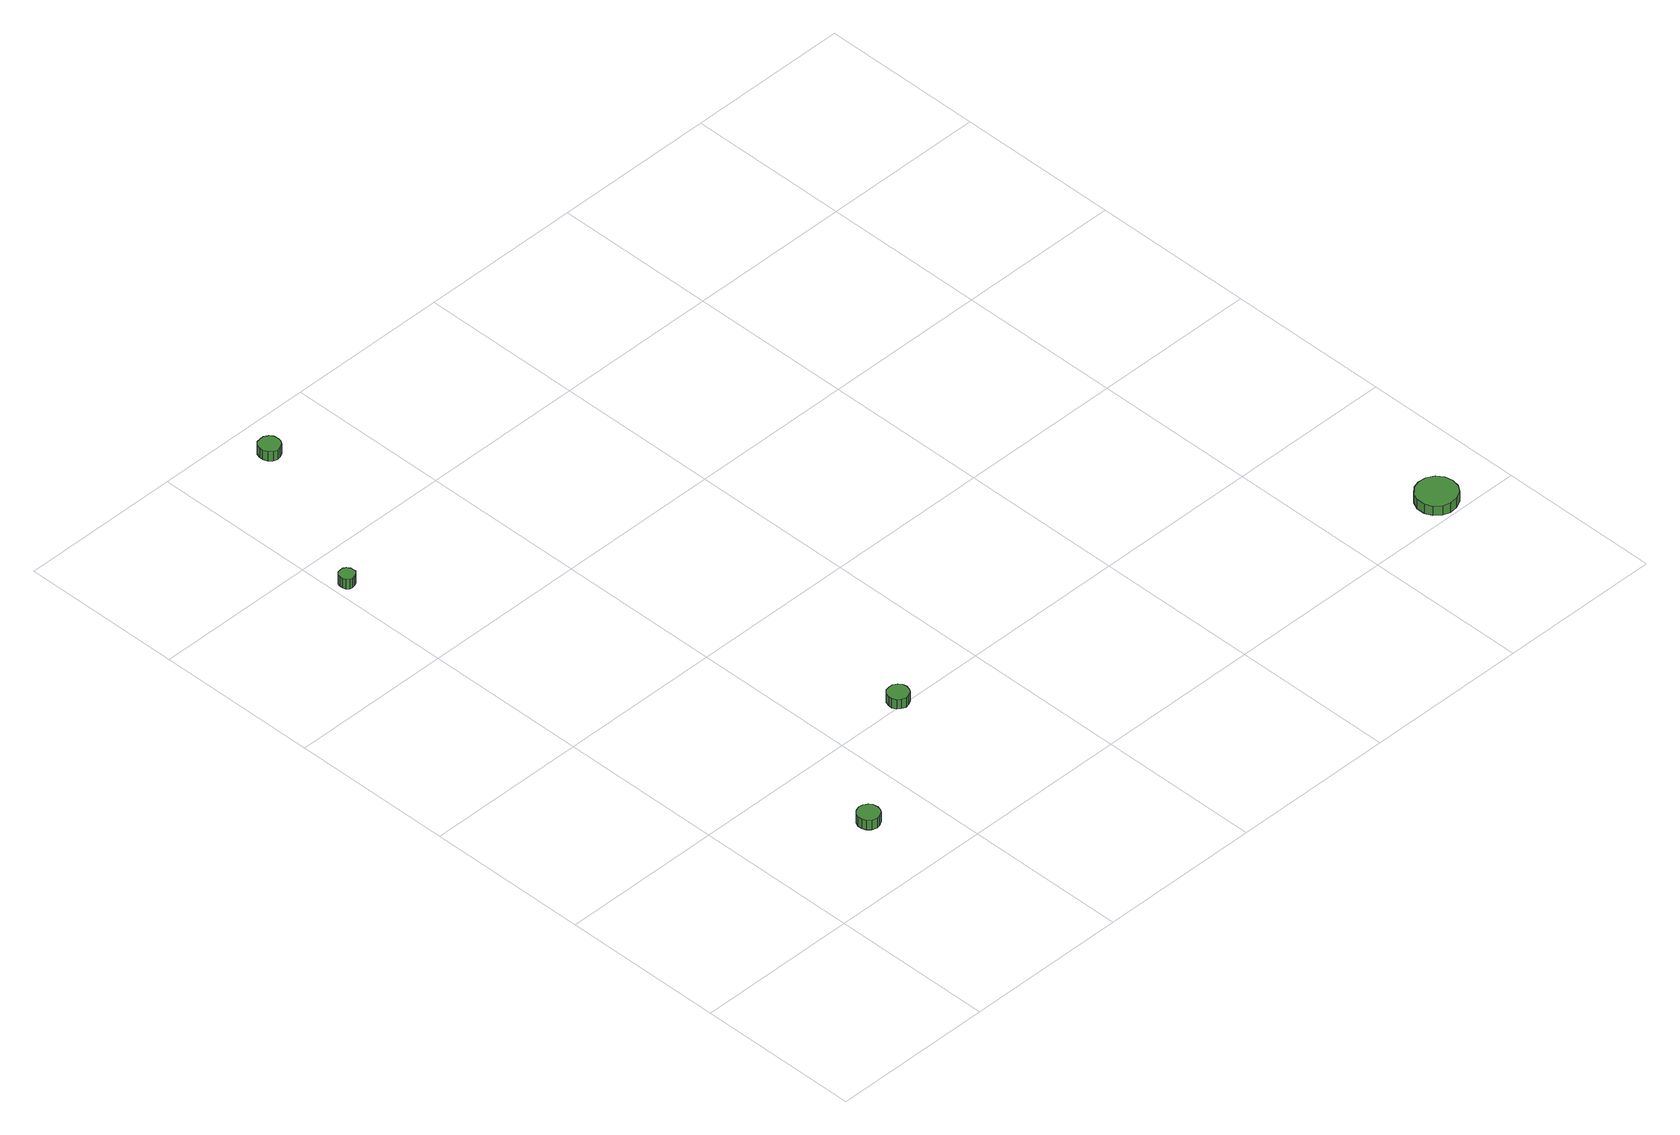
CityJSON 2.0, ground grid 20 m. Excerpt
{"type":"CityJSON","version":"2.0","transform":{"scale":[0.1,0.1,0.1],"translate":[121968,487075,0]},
"CityObjects":{
"tree1":{"type":"SolitaryVegetationObject","attributes":{"function":"something"},"geometry":[{"type":"MultiSurface","lod":"1","boundaries":[[[0,1,2,3,4,5,6,7,8,9,10,11,12,13,14]],[[15,16,17,18,19,20,21,22,23,24,25,26,27,28,29]],[[0,29,28,1]],[[1,28,27,2]],[[2,27,26,3]],[[3,26,25,4]],[[4,25,24,5]],[[5,24,23,6]],[[6,23,22,7]],[[7,22,21,8]],[[8,21,20,9]],[[9,20,19,10]],[[10,19,18,11]],[[11,18,17,12]],[[12,17,16,13]],[[13,16,15,14]],[[14,15,29,0]]]}]},
"tree2":{"type":"SolitaryVegetationObject","attributes":{"function":"something"},"geometry":[{"type":"MultiSurface","lod":"1","boundaries":[[[30,31,32,33,34,35,36,37,38,39,40,41,42,43,44]],[[45,46,47,48,49,50,51,52,53,54,55,56,57,58,59]],[[30,59,58,31]],[[31,58,57,32]],[[32,57,56,33]],[[33,56,55,34]],[[34,55,54,35]],[[35,54,53,36]],[[36,53,52,37]],[[37,52,51,38]],[[38,51,50,39]],[[39,50,49,40]],[[40,49,48,41]],[[41,48,47,42]],[[42,47,46,43]],[[43,46,45,44]],[[44,45,59,30]]]}]},
"tree3":{"type":"SolitaryVegetationObject","attributes":{"function":"something"},"geometry":[{"type":"MultiSurface","lod":"1","boundaries":[[[60,61,62,63,64,65,66,67,68,69,70,71,72,73,74]],[[75,76,77,78,79,80,81,82,83,84,85,86,87,88,89]],[[60,89,88,61]],[[61,88,87,62]],[[62,87,86,63]],[[63,86,85,64]],[[64,85,84,65]],[[65,84,83,66]],[[66,83,82,67]],[[67,82,81,68]],[[68,81,80,69]],[[69,80,79,70]],[[70,79,78,71]],[[71,78,77,72]],[[72,77,76,73]],[[73,76,75,74]],[[74,75,89,60]]]}]},
"tree4":{"type":"SolitaryVegetationObject","attributes":{"function":"something"},"geometry":[{"type":"MultiSurface","lod":"1","boundaries":[[[90,91,92,93,94,95,96,97,98,99,100,101,102,103,104]],[[105,106,107,108,109,110,111,112,113,114,115,116,117,118,119]],[[90,119,118,91]],[[91,118,117,92]],[[92,117,116,93]],[[93,116,115,94]],[[94,115,114,95]],[[95,114,113,96]],[[96,113,112,97]],[[97,112,111,98]],[[98,111,110,99]],[[99,110,109,100]],[[100,109,108,101]],[[101,108,107,102]],[[102,107,106,103]],[[103,106,105,104]],[[104,105,119,90]]]}]},
"tree5":{"type":"SolitaryVegetationObject","attributes":{"function":"something"},"geometry":[{"type":"MultiSurface","lod":"1","boundaries":[[[120,121,122,123,124,125,126,127,128,129,130,131,132,133,134]],[[135,136,137,138,139,140,141,142,143,144,145,146,147,148,149]],[[120,149,148,121]],[[121,148,147,122]],[[122,147,146,123]],[[123,146,145,124]],[[124,145,144,125]],[[125,144,143,126]],[[126,143,142,127]],[[127,142,141,128]],[[128,141,140,129]],[[129,140,139,130]],[[130,139,138,131]],[[131,138,137,132]],[[132,137,136,133]],[[133,136,135,134]],[[134,135,149,120]]]}]}
},
"vertices":[
[147,95,14],[146,101,14],[143,105,14],[138,108,14],[133,109,14],[127,107,14],[123,103,14],[121,98,14],[121,93,14],[123,88,14],[127,84,14],[133,82,14],[138,83,14],[143,86,14],[146,90,14],[146,90,1],[143,86,1],[138,83,1],[133,82,1],[127,84,1],[123,88,1],[121,93,1],[121,98,1],[123,103,1],[127,107,1],[133,109,1],[138,108,1],[143,105,1],[146,101,1],[147,95,1],
[27,752,15],[27,755,15],[24,759,15],[21,761,15],[17,761,15],[13,760,15],[10,757,15],[9,754,15],[9,750,15],[10,746,15],[13,743,15],[17,742,15],[21,743,15],[24,745,15],[27,748,15],[27,748,2],[24,745,2],[21,743,2],[17,742,2],[13,743,2],[10,746,2],[9,750,2],[9,754,2],[10,757,2],[13,760,2],[17,761,2],[21,761,2],[24,759,2],[27,755,2],[27,752,2],
[304,207,15],[303,212,15],[300,216,15],[295,219,15],[290,219,15],[285,218,15],[281,214,15],[279,209,15],[279,204,15],[281,199,15],[285,196,15],[290,194,15],[295,195,15],[300,198,15],[303,202,15],[303,202,2],[300,198,2],[295,195,2],[290,194,2],[285,196,2],[281,199,2],[279,204,2],[279,209,2],[281,214,2],[285,218,2],[290,219,2],[295,219,2],[300,216,2],[303,212,2],[304,207,2],
[117,951,19],[116,957,19],[113,961,19],[108,964,19],[103,964,19],[98,963,19],[94,959,19],[92,954,19],[92,949,19],[94,944,19],[98,940,19],[103,938,19],[108,939,19],[113,942,19],[116,946,19],[116,946,6],[113,942,6],[108,939,6],[103,938,6],[98,940,6],[94,944,6],[92,949,6],[92,954,6],[94,959,6],[98,963,6],[103,964,6],[108,964,6],[113,961,6],[116,957,6],[117,951,6],
[941,28,14],[939,38,14],[933,46,14],[924,51,14],[914,52,14],[905,49,14],[897,42,14],[893,33,14],[893,23,14],[897,14,14],[905,7,14],[914,4,14],[924,5,14],[933,10,14],[939,18,14],[939,18,1],[933,10,1],[924,5,1],[914,4,1],[905,7,1],[897,14,1],[893,23,1],[893,33,1],[897,42,1],[905,49,1],[914,52,1],[924,51,1],[933,46,1],[939,38,1],[941,28,1]
]}
